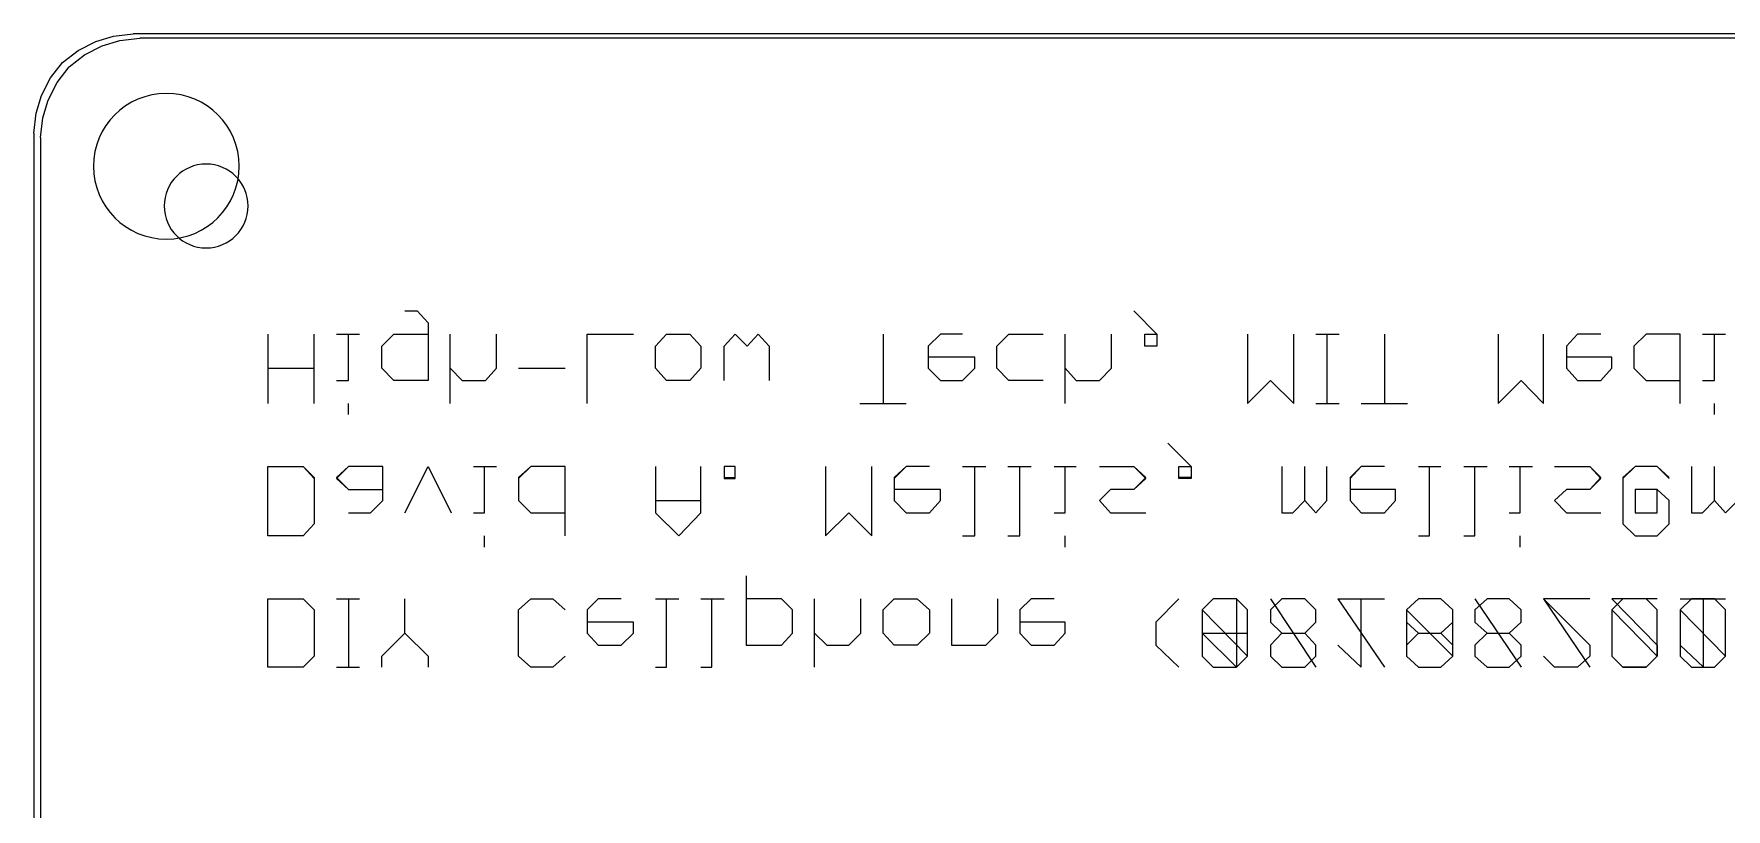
# Model space of a CAD drawing. Extents: x 82 to 213, y 78 to 137.
# Drawn here: x 81.58 to 114.01, y 122.07 to 136.94 of the extents above; entities that cross this region are included whole.
import ezdxf

# ---------------------------------------------------------------- set-up
doc = ezdxf.new("R2010")
doc.units = 0
for name, color, linetype in [('Circuit_2013-04-18', 7, 'CONTINUOUS'), ('Circuit_2013-08-08', 7, 'CONTINUOUS'), ('Cutout', 7, 'CONTINUOUS'), ('Holes_Screws', 7, 'CONTINUOUS')]:
    doc.layers.add(name, color=color, linetype=linetype)

msp = doc.modelspace()

# ---------------------------------------------------------------- linework, layer by layer
at = {"layer": 'Circuit_2013-04-18', "color": 7}
for points in [[(81.576333, 135.036278), (81.618667, 135.417278), (81.7245, 135.755944), (81.893833, 136.094611), (82.126667, 136.390944), (82.423, 136.623778), (82.761667, 136.793111), (83.100333, 136.898944), (83.481333, 136.941278)], [(210.439, 136.941278), (83.481333, 136.941278)], [(81.576333, 135.036278), (81.576333, 80.468611)], [(85.682667, 133.639278), (85.682667, 133.639278)]]:
    msp.add_lwpolyline(points, dxfattribs=at)
at = {"layer": 'Circuit_2013-04-18', "color": 1}
for points in [[(88.688333, 131.628444), (88.921167, 131.628444), (89.132833, 131.395611), (89.132833, 130.294944), (88.476667, 130.294944), (88.243833, 130.527778), (88.243833, 130.951111), (88.476667, 131.183944), (89.132833, 131.183944)], [(102.658333, 131.628444), (103.102833, 131.183944), (103.102833, 130.951111), (102.87, 130.951111), (102.87, 131.183944), (103.102833, 131.183944)], [(86.063667, 131.183944), (86.063667, 129.850444)], [(86.952667, 129.850444), (86.952667, 131.183944)], [(87.376, 130.294944), (87.608833, 130.294944), (87.608833, 131.183944)], [(87.376, 131.183944), (87.8205, 131.183944)], [(89.556167, 129.850444), (89.556167, 131.183944)], [(89.556167, 130.527778), (89.789, 130.294944), (90.2335, 130.294944), (90.445167, 130.527778), (90.445167, 131.183944)], [(92.180833, 129.850444), (92.180833, 131.183944), (93.069833, 131.183944)], [(93.704833, 131.183944), (94.149333, 131.183944), (94.361, 130.951111), (94.361, 130.527778), (94.149333, 130.294944), (93.704833, 130.294944), (93.493167, 130.527778), (93.493167, 130.951111), (93.704833, 131.183944)], [(94.8055, 130.294944), (94.8055, 130.951111), (95.017167, 131.183944), (95.25, 130.951111), (95.461667, 131.183944), (95.673333, 130.951111), (95.673333, 130.294944)], [(97.8535, 131.183944), (97.8535, 129.850444)], [(99.3775, 131.183944), (98.954167, 131.183944), (98.721333, 130.951111), (98.721333, 130.527778), (98.954167, 130.294944), (99.3775, 130.294944), (99.610333, 130.527778), (99.610333, 130.739444), (98.721333, 130.739444)], [(100.922667, 130.294944), (100.2665, 130.294944), (100.033667, 130.527778), (100.033667, 130.951111), (100.2665, 131.183944), (100.922667, 131.183944)], [(101.346, 129.850444), (101.346, 131.183944)], [(101.346, 130.527778), (101.557667, 130.294944), (102.002167, 130.294944), (102.235, 130.527778), (102.235, 131.183944)], [(104.8385, 131.183944), (104.8385, 129.850444), (105.283, 130.294944), (105.7275, 129.850444), (105.7275, 131.183944)], [(106.150833, 131.183944), (106.595333, 131.183944)], [(106.3625, 131.183944), (106.3625, 129.850444)], [(107.463167, 131.183944), (107.463167, 129.850444)], [(109.643333, 131.183944), (109.643333, 129.850444), (110.087833, 130.294944), (110.511167, 129.850444), (110.511167, 131.183944)], [(111.611833, 131.183944), (111.167333, 131.183944), (110.955667, 130.951111), (110.955667, 130.527778), (111.167333, 130.294944), (111.611833, 130.294944), (111.8235, 130.527778), (111.8235, 130.739444), (110.955667, 130.739444)], [(113.135833, 129.850444), (113.135833, 131.183944), (112.479667, 131.183944), (112.246833, 130.951111), (112.246833, 130.527778), (112.479667, 130.294944), (113.135833, 130.294944)], [(113.559167, 130.294944), (113.792, 130.294944), (113.792, 131.183944)], [(113.559167, 131.183944), (114.003667, 131.183944)], [(86.063667, 130.527778), (86.952667, 130.527778)], [(90.8685, 130.527778), (91.7575, 130.527778)], [(87.608833, 129.638778), (87.608833, 129.850444)], [(97.409, 129.850444), (98.298, 129.850444)], [(106.150833, 129.850444), (106.595333, 129.850444)], [(107.018667, 129.850444), (107.907667, 129.850444)], [(113.792, 129.638778), (113.792, 129.850444)], [(103.3145, 129.088444), (103.759, 128.643944), (103.759, 128.432278), (103.526167, 128.432278), (103.526167, 128.643944), (103.759, 128.643944)], [(86.063667, 127.310444), (86.063667, 128.643944), (86.741, 128.643944), (86.952667, 128.432278), (86.952667, 127.543278), (86.741, 127.310444), (86.063667, 127.310444)], [(87.608833, 127.754944), (88.032167, 127.754944), (88.265, 127.987778), (88.265, 128.643944), (87.608833, 128.643944), (87.376, 128.432278), (87.608833, 128.199444), (88.265, 128.199444)], [(88.688333, 127.754944), (89.132833, 128.643944), (89.577333, 127.754944)], [(90.000667, 127.754944), (90.212333, 127.754944), (90.212333, 128.643944)], [(90.000667, 128.643944), (90.445167, 128.643944)], [(91.7575, 127.310444), (91.7575, 128.643944), (91.101333, 128.643944), (90.8685, 128.432278), (90.8685, 127.987778), (91.101333, 127.754944), (91.7575, 127.754944)], [(93.493167, 128.643944), (93.493167, 127.754944), (93.937667, 127.310444), (94.361, 127.754944), (94.361, 128.643944)], [(94.8055, 128.643944), (94.8055, 128.432278), (95.017167, 128.432278), (95.017167, 128.643944), (94.8055, 128.643944)], [(96.752833, 128.643944), (96.752833, 127.310444), (97.197333, 127.754944), (97.641833, 127.310444), (97.641833, 128.643944)], [(98.7425, 128.643944), (98.298, 128.643944), (98.065167, 128.432278), (98.065167, 127.987778), (98.298, 127.754944), (98.7425, 127.754944), (98.954167, 127.987778), (98.954167, 128.199444), (98.065167, 128.199444)], [(99.3775, 127.310444), (99.610333, 127.310444), (99.610333, 128.643944)], [(99.3775, 128.643944), (99.822, 128.643944)], [(100.245333, 127.310444), (100.478167, 127.310444), (100.478167, 128.643944)], [(100.245333, 128.643944), (100.689833, 128.643944)], [(101.134333, 127.754944), (101.346, 127.754944), (101.346, 128.643944)], [(101.134333, 128.643944), (101.557667, 128.643944)], [(102.002167, 128.643944), (102.658333, 128.643944), (102.891167, 128.432278), (102.658333, 128.199444), (102.213833, 128.199444), (102.002167, 127.987778), (102.213833, 127.754944), (102.891167, 127.754944)], [(105.494667, 128.643944), (105.494667, 127.754944), (105.706333, 127.754944), (105.939167, 127.987778), (105.939167, 128.643944)], [(105.939167, 127.987778), (106.150833, 127.754944), (106.3625, 127.987778), (106.3625, 128.643944)], [(107.463167, 128.643944), (107.018667, 128.643944), (106.807, 128.432278), (106.807, 127.987778), (107.018667, 127.754944), (107.463167, 127.754944), (107.674833, 127.987778), (107.674833, 128.199444), (106.807, 128.199444)], [(108.119333, 127.310444), (108.331, 127.310444), (108.331, 128.643944)], [(108.119333, 128.643944), (108.542667, 128.643944)], [(108.987167, 127.310444), (109.198833, 127.310444), (109.198833, 128.643944)], [(108.987167, 128.643944), (109.431667, 128.643944)], [(109.855, 127.754944), (110.066667, 127.754944), (110.066667, 128.643944)], [(109.855, 128.643944), (110.2995, 128.643944)], [(110.722833, 128.643944), (111.400167, 128.643944), (111.611833, 128.432278), (111.400167, 128.199444), (110.955667, 128.199444), (110.722833, 127.987778), (110.955667, 127.754944), (111.611833, 127.754944)], [(112.924167, 128.432278), (112.691333, 128.643944), (112.268, 128.643944), (112.035167, 128.432278), (112.035167, 127.543278), (112.268, 127.310444), (112.691333, 127.310444), (112.924167, 127.543278), (112.924167, 127.987778), (112.691333, 128.199444), (112.268, 128.199444), (112.268, 127.754944), (112.691333, 127.754944), (112.691333, 128.199444)], [(113.3475, 128.643944), (113.3475, 127.754944), (113.559167, 127.754944), (113.792, 127.987778), (113.792, 128.643944)], [(113.792, 127.987778), (114.003667, 127.754944), (114.2365, 127.987778), (114.2365, 128.643944)], [(93.493167, 127.987778), (94.361, 127.987778)], [(90.212333, 127.098778), (90.212333, 127.310444)], [(101.346, 127.098778), (101.346, 127.310444)], [(110.066667, 127.098778), (110.066667, 127.310444)], [(95.228833, 126.548444), (95.228833, 125.214944), (95.906167, 125.214944), (96.117833, 125.447778), (96.117833, 125.892278), (95.906167, 126.103944), (95.228833, 126.103944)], [(86.063667, 124.791611), (86.063667, 126.103944), (86.741, 126.103944), (86.952667, 125.892278), (86.952667, 125.003278), (86.741, 124.791611), (86.063667, 124.791611)], [(87.376, 126.103944), (87.8205, 126.103944)], [(87.608833, 126.103944), (87.608833, 124.791611)], [(88.688333, 125.447778), (88.688333, 126.103944)], [(91.7575, 125.003278), (91.524667, 124.791611), (91.101333, 124.791611), (90.8685, 125.003278), (90.8685, 125.892278), (91.101333, 126.103944), (91.524667, 126.103944), (91.7575, 125.892278)], [(92.837, 126.103944), (92.3925, 126.103944), (92.180833, 125.892278), (92.180833, 125.447778), (92.3925, 125.214944), (92.837, 125.214944), (93.069833, 125.447778), (93.069833, 125.659444), (92.180833, 125.659444)], [(93.493167, 124.791611), (93.704833, 124.791611), (93.704833, 126.103944)], [(93.493167, 126.103944), (93.937667, 126.103944)], [(94.361, 124.791611), (94.572667, 124.791611), (94.572667, 126.103944)], [(94.361, 126.103944), (94.8055, 126.103944)], [(96.541167, 124.791611), (96.541167, 126.103944)], [(96.541167, 125.447778), (96.774, 125.214944), (97.197333, 125.214944), (97.430167, 125.447778), (97.430167, 126.103944)], [(98.065167, 126.103944), (98.509667, 126.103944), (98.7425, 125.892278), (98.7425, 125.447778), (98.509667, 125.214944), (98.065167, 125.214944), (97.8535, 125.447778), (97.8535, 125.892278), (98.065167, 126.103944)], [(99.165833, 126.103944), (99.165833, 125.214944), (99.822, 125.214944), (100.054833, 125.447778), (100.054833, 126.103944)], [(101.134333, 126.103944), (100.689833, 126.103944), (100.478167, 125.892278), (100.478167, 125.447778), (100.689833, 125.214944), (101.134333, 125.214944), (101.346, 125.447778), (101.346, 125.659444), (100.478167, 125.659444)], [(103.526167, 126.103944), (103.081667, 125.659444), (103.081667, 125.214944), (103.526167, 124.791611)], [(104.626833, 126.103944), (104.626833, 124.791611), (103.970667, 125.447778), (104.8385, 125.447778)], [(105.283, 126.103944), (106.150833, 124.791611)], [(106.574167, 125.214944), (107.018667, 124.791611), (107.018667, 126.103944)], [(106.574167, 126.103944), (107.463167, 126.103944)], [(107.8865, 125.003278), (108.119333, 124.791611), (108.542667, 124.791611), (108.7755, 125.003278), (108.7755, 125.214944), (108.542667, 125.447778), (108.7755, 125.659444), (108.7755, 125.892278), (108.542667, 126.103944), (108.119333, 126.103944), (107.8865, 125.892278), (107.8865, 125.659444), (108.119333, 125.447778), (107.8865, 125.214944), (107.8865, 125.003278)], [(109.198833, 126.103944), (110.087833, 124.791611)], [(111.400167, 126.103944), (110.511167, 126.103944), (111.400167, 125.214944), (111.400167, 125.003278), (111.167333, 124.791611), (110.722833, 124.791611), (110.511167, 125.003278)], [(111.8235, 125.892278), (111.8235, 125.003278), (112.035167, 124.791611), (112.479667, 124.791611), (112.691333, 125.003278), (112.691333, 125.892278), (112.479667, 126.103944), (112.035167, 126.103944), (111.8235, 125.892278), (112.691333, 125.003278)], [(113.135833, 125.214944), (113.580333, 124.791611), (113.580333, 126.103944)], [(113.135833, 126.103944), (114.003667, 126.103944)], [(88.243833, 124.791611), (88.243833, 125.003278), (88.688333, 125.447778), (89.132833, 125.003278), (89.132833, 124.791611)], [(108.119333, 125.447778), (108.542667, 125.447778)], [(87.376, 124.791611), (87.8205, 124.791611)]]:
    msp.add_lwpolyline(points, dxfattribs=at)
at = {"layer": 'Circuit_2013-04-18', "color": 7}
for points in [[(84.878333, 134.443611), (84.434113, 134.443611), (84.074, 134.083498), (84.074, 133.639278)], [(85.682667, 133.639278), (85.682667, 134.083498), (85.322554, 134.443611), (84.878333, 134.443611)], [(84.074, 133.639278), (84.074, 133.195057), (84.434113, 132.834944), (84.878333, 132.834944)], [(84.878333, 132.834944), (85.322554, 132.834944), (85.682667, 133.195057), (85.682667, 133.639278)]]:
    msp.add_open_spline(points, degree=3, dxfattribs=at)
at = {"layer": 'Circuit_2013-08-08', "color": 7}
for points in [[(81.576333, 135.036278), (81.618667, 135.417278), (81.7245, 135.755944), (81.893833, 136.094611), (82.126667, 136.390944), (82.423, 136.623778), (82.761667, 136.793111), (83.100333, 136.898944), (83.481333, 136.941278)], [(210.439, 136.941278), (83.481333, 136.941278)], [(81.576333, 135.036278), (81.576333, 80.468611)], [(85.513333, 134.401278), (85.513333, 134.401278)]]:
    msp.add_lwpolyline(points, dxfattribs=at)
at = {"layer": 'Circuit_2013-08-08', "color": 1}
for points in [[(88.688333, 131.628444), (88.921167, 131.628444), (89.132833, 131.395611), (89.132833, 130.294944), (88.476667, 130.294944), (88.243833, 130.527778), (88.243833, 130.951111), (88.476667, 131.183944), (89.132833, 131.183944)], [(102.658333, 131.628444), (103.102833, 131.183944), (103.102833, 130.951111), (102.87, 130.951111), (102.87, 131.183944), (103.102833, 131.183944)], [(86.063667, 131.183944), (86.063667, 129.850444)], [(86.952667, 129.850444), (86.952667, 131.183944)], [(87.376, 130.294944), (87.608833, 130.294944), (87.608833, 131.183944)], [(87.376, 131.183944), (87.8205, 131.183944)], [(89.556167, 129.850444), (89.556167, 131.183944)], [(89.556167, 130.527778), (89.789, 130.294944), (90.2335, 130.294944), (90.445167, 130.527778), (90.445167, 131.183944)], [(92.180833, 129.850444), (92.180833, 131.183944), (93.069833, 131.183944)], [(93.704833, 131.183944), (94.149333, 131.183944), (94.361, 130.951111), (94.361, 130.527778), (94.149333, 130.294944), (93.704833, 130.294944), (93.493167, 130.527778), (93.493167, 130.951111), (93.704833, 131.183944)], [(94.8055, 130.294944), (94.8055, 130.951111), (95.017167, 131.183944), (95.25, 130.951111), (95.461667, 131.183944), (95.673333, 130.951111), (95.673333, 130.294944)], [(97.8535, 131.183944), (97.8535, 129.850444)], [(99.3775, 131.183944), (98.954167, 131.183944), (98.721333, 130.951111), (98.721333, 130.527778), (98.954167, 130.294944), (99.3775, 130.294944), (99.610333, 130.527778), (99.610333, 130.739444), (98.721333, 130.739444)], [(100.922667, 130.294944), (100.2665, 130.294944), (100.033667, 130.527778), (100.033667, 130.951111), (100.2665, 131.183944), (100.922667, 131.183944)], [(101.346, 129.850444), (101.346, 131.183944)], [(101.346, 130.527778), (101.557667, 130.294944), (102.002167, 130.294944), (102.235, 130.527778), (102.235, 131.183944)], [(104.8385, 131.183944), (104.8385, 129.850444), (105.283, 130.294944), (105.7275, 129.850444), (105.7275, 131.183944)], [(106.150833, 131.183944), (106.595333, 131.183944)], [(106.3625, 131.183944), (106.3625, 129.850444)], [(107.463167, 131.183944), (107.463167, 129.850444)], [(109.643333, 131.183944), (109.643333, 129.850444), (110.087833, 130.294944), (110.511167, 129.850444), (110.511167, 131.183944)], [(111.611833, 131.183944), (111.167333, 131.183944), (110.955667, 130.951111), (110.955667, 130.527778), (111.167333, 130.294944), (111.611833, 130.294944), (111.8235, 130.527778), (111.8235, 130.739444), (110.955667, 130.739444)], [(113.135833, 129.850444), (113.135833, 131.183944), (112.479667, 131.183944), (112.246833, 130.951111), (112.246833, 130.527778), (112.479667, 130.294944), (113.135833, 130.294944)], [(113.559167, 130.294944), (113.792, 130.294944), (113.792, 131.183944)], [(113.559167, 131.183944), (114.003667, 131.183944)], [(86.063667, 130.527778), (86.952667, 130.527778)], [(90.8685, 130.527778), (91.7575, 130.527778)], [(87.608833, 129.638778), (87.608833, 129.850444)], [(97.409, 129.850444), (98.298, 129.850444)], [(106.150833, 129.850444), (106.595333, 129.850444)], [(107.018667, 129.850444), (107.907667, 129.850444)], [(113.792, 129.638778), (113.792, 129.850444)], [(103.3145, 129.088444), (103.759, 128.643944), (103.759, 128.411111), (103.526167, 128.411111), (103.526167, 128.643944), (103.759, 128.643944)], [(86.063667, 127.310444), (86.063667, 128.643944), (86.741, 128.643944), (86.952667, 128.411111), (86.952667, 127.543278), (86.741, 127.310444), (86.063667, 127.310444)], [(87.608833, 127.754944), (88.032167, 127.754944), (88.265, 127.987778), (88.265, 128.643944), (87.608833, 128.643944), (87.376, 128.411111), (87.608833, 128.199444), (88.265, 128.199444)], [(88.688333, 127.754944), (89.132833, 128.643944), (89.577333, 127.754944)], [(90.000667, 127.754944), (90.212333, 127.754944), (90.212333, 128.643944)], [(90.000667, 128.643944), (90.445167, 128.643944)], [(91.7575, 127.310444), (91.7575, 128.643944), (91.101333, 128.643944), (90.8685, 128.411111), (90.8685, 127.987778), (91.101333, 127.754944), (91.7575, 127.754944)], [(93.493167, 128.643944), (93.493167, 127.754944), (93.937667, 127.310444), (94.361, 127.754944), (94.361, 128.643944)], [(94.8055, 128.643944), (94.8055, 128.411111), (95.017167, 128.411111), (95.017167, 128.643944), (94.8055, 128.643944)], [(96.752833, 128.643944), (96.752833, 127.310444), (97.197333, 127.754944), (97.641833, 127.310444), (97.641833, 128.643944)], [(98.7425, 128.643944), (98.298, 128.643944), (98.065167, 128.411111), (98.065167, 127.987778), (98.298, 127.754944), (98.7425, 127.754944), (98.954167, 127.987778), (98.954167, 128.199444), (98.065167, 128.199444)], [(99.3775, 127.310444), (99.610333, 127.310444), (99.610333, 128.643944)], [(99.3775, 128.643944), (99.822, 128.643944)], [(100.245333, 127.310444), (100.478167, 127.310444), (100.478167, 128.643944)], [(100.245333, 128.643944), (100.689833, 128.643944)], [(101.134333, 127.754944), (101.346, 127.754944), (101.346, 128.643944)], [(101.134333, 128.643944), (101.557667, 128.643944)], [(102.002167, 128.643944), (102.658333, 128.643944), (102.891167, 128.411111), (102.658333, 128.199444), (102.213833, 128.199444), (102.002167, 127.987778), (102.213833, 127.754944), (102.891167, 127.754944)], [(105.494667, 128.643944), (105.494667, 127.754944), (105.706333, 127.754944), (105.939167, 127.987778), (105.939167, 128.643944)], [(105.939167, 127.987778), (106.150833, 127.754944), (106.3625, 127.987778), (106.3625, 128.643944)], [(107.463167, 128.643944), (107.018667, 128.643944), (106.807, 128.411111), (106.807, 127.987778), (107.018667, 127.754944), (107.463167, 127.754944), (107.674833, 127.987778), (107.674833, 128.199444), (106.807, 128.199444)], [(108.119333, 127.310444), (108.331, 127.310444), (108.331, 128.643944)], [(108.119333, 128.643944), (108.542667, 128.643944)], [(108.987167, 127.310444), (109.198833, 127.310444), (109.198833, 128.643944)], [(108.987167, 128.643944), (109.431667, 128.643944)], [(109.855, 127.754944), (110.066667, 127.754944), (110.066667, 128.643944)], [(109.855, 128.643944), (110.2995, 128.643944)], [(110.722833, 128.643944), (111.400167, 128.643944), (111.611833, 128.411111), (111.400167, 128.199444), (110.955667, 128.199444), (110.722833, 127.987778), (110.955667, 127.754944), (111.611833, 127.754944)], [(112.924167, 128.411111), (112.691333, 128.643944), (112.268, 128.643944), (112.035167, 128.411111), (112.035167, 127.543278), (112.268, 127.310444), (112.691333, 127.310444), (112.924167, 127.543278), (112.924167, 127.987778), (112.691333, 128.199444), (112.268, 128.199444), (112.268, 127.754944), (112.691333, 127.754944), (112.691333, 128.199444)], [(113.3475, 128.643944), (113.3475, 127.754944), (113.559167, 127.754944), (113.792, 127.987778), (113.792, 128.643944)], [(113.792, 127.987778), (114.003667, 127.754944), (114.2365, 127.987778), (114.2365, 128.643944)], [(93.493167, 127.987778), (94.361, 127.987778)], [(90.212333, 127.098778), (90.212333, 127.310444)], [(101.346, 127.098778), (101.346, 127.310444)], [(110.066667, 127.098778), (110.066667, 127.310444)], [(95.228833, 126.548444), (95.228833, 125.214944), (95.906167, 125.214944), (96.117833, 125.447778), (96.117833, 125.892278), (95.906167, 126.103944), (95.228833, 126.103944)], [(86.063667, 124.791611), (86.063667, 126.103944), (86.741, 126.103944), (86.952667, 125.892278), (86.952667, 125.003278), (86.741, 124.791611), (86.063667, 124.791611)], [(87.376, 126.103944), (87.8205, 126.103944)], [(87.608833, 126.103944), (87.608833, 124.791611)], [(88.688333, 125.447778), (88.688333, 126.103944)], [(91.7575, 125.003278), (91.524667, 124.791611), (91.101333, 124.791611), (90.8685, 125.003278), (90.8685, 125.892278), (91.101333, 126.103944), (91.524667, 126.103944), (91.7575, 125.892278)], [(92.837, 126.103944), (92.3925, 126.103944), (92.180833, 125.892278), (92.180833, 125.447778), (92.3925, 125.214944), (92.837, 125.214944), (93.069833, 125.447778), (93.069833, 125.659444), (92.180833, 125.659444)], [(93.493167, 124.791611), (93.704833, 124.791611), (93.704833, 126.103944)], [(93.493167, 126.103944), (93.937667, 126.103944)], [(94.361, 124.791611), (94.572667, 124.791611), (94.572667, 126.103944)], [(94.361, 126.103944), (94.8055, 126.103944)], [(96.541167, 124.791611), (96.541167, 126.103944)], [(96.541167, 125.447778), (96.774, 125.214944), (97.197333, 125.214944), (97.430167, 125.447778), (97.430167, 126.103944)], [(98.065167, 126.103944), (98.509667, 126.103944), (98.7425, 125.892278), (98.7425, 125.447778), (98.509667, 125.214944), (98.065167, 125.214944), (97.8535, 125.447778), (97.8535, 125.892278), (98.065167, 126.103944)], [(99.165833, 126.103944), (99.165833, 125.214944), (99.822, 125.214944), (100.054833, 125.447778), (100.054833, 126.103944)], [(101.134333, 126.103944), (100.689833, 126.103944), (100.478167, 125.892278), (100.478167, 125.447778), (100.689833, 125.214944), (101.134333, 125.214944), (101.346, 125.447778), (101.346, 125.659444), (100.478167, 125.659444)], [(103.526167, 126.103944), (103.081667, 125.659444), (103.081667, 125.214944), (103.526167, 124.791611)], [(103.970667, 125.892278), (103.970667, 125.003278), (104.182333, 124.791611), (104.626833, 124.791611), (104.8385, 125.003278), (104.8385, 125.892278), (104.626833, 126.103944), (104.182333, 126.103944), (103.970667, 125.892278), (104.8385, 125.003278)], [(105.283, 125.003278), (105.494667, 124.791611), (105.939167, 124.791611), (106.150833, 125.003278), (106.150833, 125.214944), (105.939167, 125.447778), (106.150833, 125.659444), (106.150833, 125.892278), (105.939167, 126.103944), (105.494667, 126.103944), (105.283, 125.892278), (105.283, 125.659444), (105.494667, 125.447778), (105.283, 125.214944), (105.283, 125.003278)], [(106.574167, 126.103944), (107.463167, 124.791611)], [(107.8865, 125.892278), (107.8865, 125.003278), (108.119333, 124.791611), (108.542667, 124.791611), (108.7755, 125.003278), (108.7755, 125.892278), (108.542667, 126.103944), (108.119333, 126.103944), (107.8865, 125.892278), (108.7755, 125.003278)], [(109.198833, 125.003278), (109.431667, 124.791611), (109.855, 124.791611), (110.087833, 125.003278), (110.087833, 125.214944), (109.855, 125.447778), (110.087833, 125.659444), (110.087833, 125.892278), (109.855, 126.103944), (109.431667, 126.103944), (109.198833, 125.892278), (109.198833, 125.659444), (109.431667, 125.447778), (109.198833, 125.214944), (109.198833, 125.003278)], [(110.511167, 126.103944), (111.400167, 124.791611)], [(112.691333, 126.103944), (111.8235, 126.103944), (112.691333, 125.214944), (112.691333, 125.003278), (112.479667, 124.791611), (112.035167, 124.791611), (111.8235, 125.003278)], [(113.135833, 125.892278), (113.135833, 125.003278), (113.3475, 124.791611), (113.792, 124.791611), (114.003667, 125.003278), (114.003667, 125.892278), (113.792, 126.103944), (113.3475, 126.103944), (113.135833, 125.892278), (114.003667, 125.003278)], [(88.243833, 124.791611), (88.243833, 125.003278), (88.688333, 125.447778), (89.132833, 125.003278), (89.132833, 124.791611)], [(105.494667, 125.447778), (105.939167, 125.447778)], [(109.431667, 125.447778), (109.855, 125.447778)], [(87.376, 124.791611), (87.8205, 124.791611)]]:
    msp.add_lwpolyline(points, dxfattribs=at)
at = {"layer": 'Circuit_2013-08-08', "color": 7}
for points in [[(84.116333, 135.798278), (83.344791, 135.798278), (82.719333, 135.17282), (82.719333, 134.401278)], [(85.513333, 134.401278), (85.513333, 135.17282), (84.887875, 135.798278), (84.116333, 135.798278)], [(82.719333, 134.401278), (82.719333, 133.629736), (83.344791, 133.004278), (84.116333, 133.004278)], [(84.116333, 133.004278), (84.887875, 133.004278), (85.513333, 133.629736), (85.513333, 134.401278)]]:
    msp.add_open_spline(points, degree=3, dxfattribs=at)
at = {"layer": 'Cutout', "color": 5}
for points in [[(81.703333, 134.951611), (81.745667, 135.332611), (81.8515, 135.671278), (82.020833, 136.009944), (82.253667, 136.306278), (82.55, 136.539111), (82.888667, 136.708444), (83.227333, 136.814278), (83.608333, 136.856611)], [(210.566, 136.856611), (83.608333, 136.856611)], [(81.703333, 134.951611), (81.703333, 80.383944)]]:
    msp.add_lwpolyline(points, dxfattribs=at)
at = {"layer": 'Holes_Screws', "color": 7}
msp.add_lwpolyline([(85.513333, 134.401278), (85.513333, 134.401278)], dxfattribs=at)
for points in [[(84.116333, 135.798278), (83.344791, 135.798278), (82.719333, 135.17282), (82.719333, 134.401278)], [(85.513333, 134.401278), (85.513333, 135.17282), (84.887875, 135.798278), (84.116333, 135.798278)], [(82.719333, 134.401278), (82.719333, 133.629736), (83.344791, 133.004278), (84.116333, 133.004278)], [(84.116333, 133.004278), (84.887875, 133.004278), (85.513333, 133.629736), (85.513333, 134.401278)]]:
    msp.add_open_spline(points, degree=3, dxfattribs=at)

doc.saveas('drawing.dxf')
